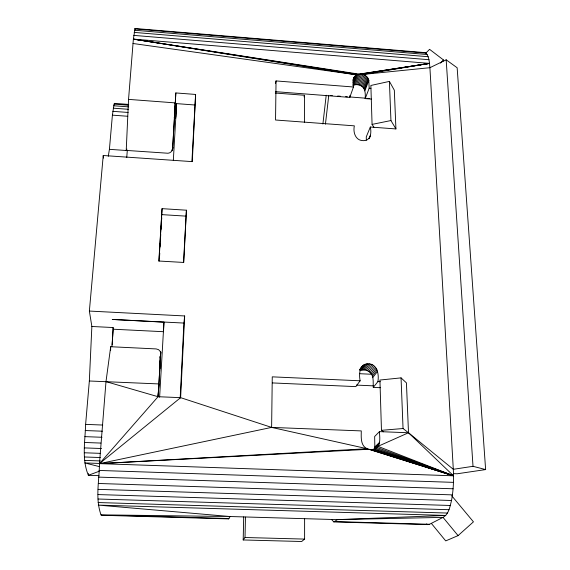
<?xml version="1.0" encoding="UTF-8"?>
<svg xmlns="http://www.w3.org/2000/svg" width="570" height="570" viewBox="0 0 570 570"><rect width="100%" height="100%" fill="white"/><g stroke="black" fill="none" stroke-linecap="round" stroke-linejoin="round"><path stroke-width="0.85" d="M243.704 516.912L243.191 539.961L301.687 541.5L304.608 539.092L304.615 518.65M172.368 149.981L172.796 147.288C173.052 150.152 170.943 153.059 167.993 153.245L126.227 150.409L128.542 99.379L133.38 39.109L135.076 28.5L424.849 52.604L426.075 53.138C429.424 57.128 429.331 62.786 429.908 67.695L453.307 469.302C453.841 479.719 453.442 490.228 451.518 500.496C449.937 506.488 449.003 514.083 443.025 517.382L337.383 519.626L230.123 516.527L228.577 518.899L101.317 515.259L101.011 514.853C95.105 498.401 99.301 480.631 99.472 463.631L105.992 381.622L110.694 346.724L156.173 348.926L158.595 349.666L160.74 352.039L159.842 368.847L159.358 367.778M98.973 475.658L88.364 475.309C81.588 459.085 85.137 441.337 85.621 424.379L89.34 380.995L91.863 326.482L89.369 311.063L103.234 155.503L192.29 161.631L195.61 94.449L175.831 92.939L172.603 149.198L175.04 108.122M89.34 380.995L158.809 383.924L158.061 396.713L99.472 463.631L271.619 427.4L272.261 376.848L360.14 380.796C358.658 373.628 359.606 362.791 369.317 363.852C377.689 364.8 379 374.918 377.931 381.594L373.279 387.393L380.361 387.707M371.376 99.073L365.206 98.596C365.505 93.865 365.562 87.481 360.269 85.443C357.988 84.424 355.281 84.303 353.001 85.393L356.727 74.841L133.38 39.109L429.531 63.391L359.057 74.143C352.752 74.684 352.445 82.23 353.464 87.003L276.044 80.926L275.545 120.006L354.348 125.842C352.858 132.468 355.587 140.769 363.382 140.662C370.799 140.883 371.647 132.689 370.322 127.032L395.922 128.927L394.326 90.217L389.403 81.403L370.87 85.464L372.068 124.395L373.906 127.295M110.63 350.286L110.694 346.724M243.191 539.961L245.014 537.51L245.456 517.118M161.78 217.704L161.666 219.479M159.016 261.167L162.065 208.656L186.411 210.195L183.754 262.449L158.845 261.024L162.065 208.656M174.997 108.913L175.254 102.892L128.542 99.379M89.369 311.063L184.659 315.951L183.911 323.062L112.269 319.442L163.96 322.171L163.497 331.704L113.245 329.218L113.081 327.536L91.863 326.482M112.226 344.85L113.081 327.536M158.809 383.924L158.168 396.72M175.083 107.367L175.831 92.939M180.191 398.017L183.911 323.062M191.926 161.495L195.61 94.449M184.659 315.951L180.619 397.661L99.472 463.631L453.535 475.808L408.498 432.765L403.047 428.526L381.465 430.322L379.919 380.04L401.052 377.874L406.431 382.876L408.498 432.765L453.307 469.302L473.014 466.31L485.626 469.58L457.154 67.766L446.175 59.814L429.908 67.695L362.883 74.449L359.057 74.143L133.38 39.109L357.846 74.406L354.105 84.959M183.533 262.57L186.411 210.195M175.909 117.078L176.6 103.797L174.826 103.662M159.878 358.053L159.971 356.286M159.906 363.881L160.284 356.806M160.469 353.272L160.569 351.498M159.614 397.247L163.96 322.171M173.323 160.377L176.6 103.797M159.379 256.785L159.6 253.094M159.978 247.017L160.198 243.326M160.519 238.132L160.747 234.441M161.068 229.254L161.289 225.556M159.55 256.714L159.764 253.194M111.884 346.567L113.245 329.218M126.747 157.484L127.302 150.48M88.514 473.549L88.364 475.309L99.18 471.255M108.279 156.28L109.412 149.333L112.404 115.147L114.1 104.146L114.477 103.355L128.72 104.438M172.012 150.722L172.14 149.425M322.898 124.025L326.204 95.247M325.427 124.189L328.776 95.333M275.51 83.37L276.044 80.926M375.181 449.153C381.159 445.298 379.727 437.653 379.428 431.625L408.498 432.765L377.953 446.353L375.566 448.654M373.949 449.737L374.825 446.958L374.654 436.506L379.428 431.625M304.045 96.9L304.487 95.283L275.317 93.031M353.122 79.665L353.685 78.047M353.051 80.306L354.184 77.071M353.165 81.054L354.868 76.195M353.158 82.743L355.723 75.447M275.495 91.656L349.781 97.399L353.464 87.003M355.295 84.695L359.057 74.143M356.542 84.609L360.326 74.057L429.531 63.391L362.883 74.449L359.064 84.994M357.81 84.709L361.608 74.164L429.531 63.391M360.269 85.443L364.116 74.905L362.883 74.449M361.394 86.049L365.263 75.525L364.116 74.905M362.413 86.804L366.296 76.287L365.263 75.525M363.29 87.68L367.194 77.178L366.296 76.287M364.009 88.656L367.928 78.168L367.194 77.178M364.543 89.697L368.469 79.23L367.928 78.168M364.886 90.794L368.819 80.334L368.469 79.23M365.206 98.596L369.161 88.236L368.819 80.334M370.322 127.032L366.275 136.857L366.325 140.106M369.103 138.503L370.457 135.261M369.495 137.99L370.172 136.373M442.748 61.589L443.524 59.993L429.58 49.334L425.947 53.01M126.227 150.409L126.953 149.112M359.777 369.503L361.694 366.802M359.77 369.859L362.655 365.798M359.927 370.393L363.788 364.971M365.057 364.351L360.682 370.464C363.396 369.431 366.531 369.909 368.918 371.512C374.326 374.875 372.944 382.05 373.279 387.393M362.028 370.072L366.424 363.952M363.432 369.901L367.864 363.788M364.864 369.973L369.317 363.852M366.282 370.265L370.764 364.159M360.14 380.796L355.837 386.617L272.375 382.926M367.643 370.785L372.153 364.686M368.918 371.512L373.457 365.427M370.072 372.424L374.632 366.353M371.07 373.5L375.651 367.458M371.882 374.711L376.485 368.69M372.495 376.029L377.112 370.03M372.88 377.411L377.511 371.433M440.496 63.113L443.524 59.993M374.825 446.958L379.627 442.277M374.497 448.391L379.299 443.738M373.322 450.143L376.962 447.436L453.535 475.808L367.158 448.732L271.619 427.4L180.619 397.661L158.061 396.713L105.992 381.622M374.547 449.16L378.736 445.106M431.333 523.367L445.726 540.901L458.073 535.615L473.449 521.842L451.689 495.729M331.811 519.755L333.842 521.92L337.383 519.626L445.79 515.451L98.275 505.106L230.123 516.527L101.011 514.853L229.033 518.529M333.842 521.92L427.935 524.614L429.538 524.279L443.025 517.382L458.073 535.615M271.619 427.4L361.28 430.913C361.23 437.019 360.297 445.697 367.158 448.732L99.472 463.631L368.598 449.281L371.604 449.645L374.497 449.003L453.535 475.808L377.953 446.353M372.068 124.395L390.942 120.548L395.922 128.927M485.626 469.58L457.183 473.777L453.777 473.663M245.014 537.51L304.608 539.092M334.911 521.564L429.538 524.279M98.019 499.014L448.989 509.701M98.104 502.548L447.45 513.05M98.353 483.481L452.445 494.881M98.147 489.359L451.518 500.496M98.033 494.575L450.357 505.476M99.023 470.442L453.464 482.363M98.646 477.118L453.093 488.782M84.374 452.78L100.37 453.349M84.417 456.976L100.349 457.539M84.545 460.389L100.413 460.938M99.686 463.446L84.773 462.933L99.087 466.538M84.602 442.47L100.883 443.068M84.438 447.899L101.546 448.519M85.621 424.379L102.764 425.042M85.201 430.542L102.358 431.198M84.859 436.634L102.016 437.276M377.931 381.594L380.325 381.701M356.4 385.092L373.293 385.847M359.955 373.721L371.505 374.255M161.873 214.626L185.906 216.13M109.412 149.333L127.595 150.594M112.832 111.328L128.122 112.454M174.099 117.84L175.859 117.969M112.404 115.147L127.744 116.273M175.311 103.526L194.726 104.987M114.1 104.146L128.15 105.194M113.694 105.764L128.692 106.875M113.266 108.172L128.335 109.29M330.55 95.468L332.317 95.603M337.632 96.016L340.29 96.223M345.605 96.636L347.379 96.772M350.037 96.978L365.983 98.211M367.757 98.346L369.524 98.489M369.161 88.236L370.92 88.379M133.758 35.383L428.939 59.708M134.791 28.92L426.075 53.138M134.47 30.231L427.186 54.52M134.128 32.397L428.148 56.722M133.002 43.498L356.727 74.841M370.094 449.588L453.535 475.808L375.801 448.326M371.604 449.645L453.535 475.808L373.086 449.445M426.339 523.987L427.935 524.614M381.465 430.322L383.496 431.782M228.164 518.301L228.577 518.899M135.076 28.5L135.318 28.956M103.234 155.503L103.455 158.104M446.175 59.814L473.014 466.31M389.403 81.403L390.942 120.548M401.052 377.874L403.047 428.526M349.766 95.667L349.781 97.399M304.487 95.283L304.515 122.593M160.74 352.039L158.211 396L160.74 352.039"/></g></svg>
